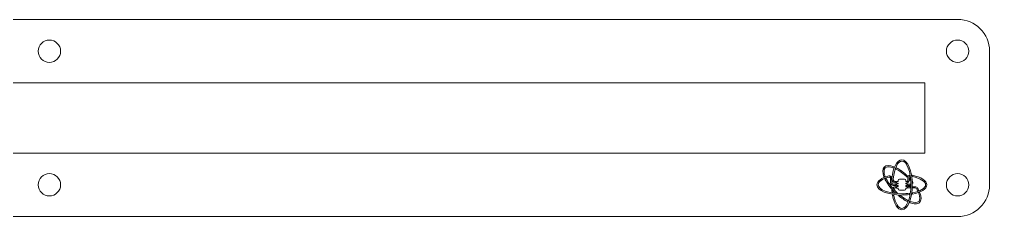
# Model space of a CAD drawing. Header units: inches. Extents: x 3 to 297, y -35 to -5.
# Drawn here: x 145.4 to 297.2, y -35.5 to -4.5 of the extents above; entities that cross this region are included whole.
import ezdxf

# ---------------------------------------------------------------- set-up
doc = ezdxf.new("R2010")
doc.units = ezdxf.units.IN
doc.header["$MEASUREMENT"] = 0
doc.layers.add('Calque 1', color=7, linetype='Continuous')

# ---------------------------------------------------------------- blocks, each defined once
blk = doc.blocks.new('block 10')
at = {"layer": 'Calque 1', "lineweight": 0}
blk.add_open_spline([(151.81, -9.53), (151.81, -8.56), (151.03, -7.78), (150.06, -7.78), (149.1, -7.78), (148.31, -8.56), (148.31, -9.53), (148.31, -10.5), (149.1, -11.28), (150.06, -11.28), (151.03, -11.28), (151.81, -10.5), (151.81, -9.53), (151.81, -9.53), (151.81, -9.53), (151.81, -9.53)], degree=3, knots=[0, 0, 0, 0, 1, 1, 1, 2, 2, 2, 3, 3, 3, 4, 4, 4, 5, 5, 5, 5], dxfattribs=at)
blk = doc.blocks.new('block 11')
at = {"layer": 'Calque 1', "lineweight": 0}
blk.add_open_spline([(293.93, -9.53), (293.93, -8.56), (293.15, -7.78), (292.18, -7.78), (291.22, -7.78), (290.43, -8.56), (290.43, -9.53), (290.43, -10.5), (291.22, -11.28), (292.18, -11.28), (293.15, -11.28), (293.93, -10.5), (293.93, -9.53), (293.93, -9.53), (293.93, -9.53), (293.93, -9.53)], degree=3, knots=[0, 0, 0, 0, 1, 1, 1, 2, 2, 2, 3, 3, 3, 4, 4, 4, 5, 5, 5, 5], dxfattribs=at)
blk = doc.blocks.new('block 13')
at = {"layer": 'Calque 1', "lineweight": 0}
blk.add_open_spline([(151.81, -30.47), (151.81, -31.44), (151.03, -32.22), (150.06, -32.22), (149.1, -32.22), (148.31, -31.44), (148.31, -30.47), (148.31, -29.5), (149.1, -28.72), (150.06, -28.72), (151.03, -28.72), (151.81, -29.5), (151.81, -30.47), (151.81, -30.47), (151.81, -30.47), (151.81, -30.47)], degree=3, knots=[0, 0, 0, 0, 1, 1, 1, 2, 2, 2, 3, 3, 3, 4, 4, 4, 5, 5, 5, 5], dxfattribs=at)
blk = doc.blocks.new('block 14')
at = {"layer": 'Calque 1', "lineweight": 0}
blk.add_open_spline([(293.93, -30.47), (293.93, -31.44), (293.15, -32.22), (292.18, -32.22), (291.22, -32.22), (290.43, -31.44), (290.43, -30.47), (290.43, -29.5), (291.22, -28.72), (292.18, -28.72), (293.15, -28.72), (293.93, -29.5), (293.93, -30.47), (293.93, -30.47), (293.93, -30.47), (293.93, -30.47)], degree=3, knots=[0, 0, 0, 0, 1, 1, 1, 2, 2, 2, 3, 3, 3, 4, 4, 4, 5, 5, 5, 5], dxfattribs=at)
blk = doc.blocks.new('block 16')
at = {"layer": 'Calque 1', "lineweight": 0}
blk.add_open_spline([(2.82, -30.47), (2.82, -33.23), (5.05, -35.47), (7.82, -35.47), (7.82, -35.47), (292.18, -35.47), (292.18, -35.47), (294.95, -35.47), (297.18, -33.23), (297.18, -30.47), (297.18, -30.47), (297.18, -9.53), (297.18, -9.53), (297.18, -6.77), (294.95, -4.53), (292.18, -4.53), (292.18, -4.53), (7.82, -4.53), (7.82, -4.53), (5.05, -4.53), (2.82, -6.77), (2.82, -9.53), (2.82, -9.53), (2.82, -9.53), (2.82, -9.53), (2.82, -9.53), (2.82, -30.47), (2.82, -30.47)], degree=3, knots=[0, 0, 0, 0, 1, 1, 1, 2, 2, 2, 3, 3, 3, 4, 4, 4, 5, 5, 5, 6, 6, 6, 7, 7, 7, 8, 8, 8, 9, 9, 9, 9], dxfattribs=at)
blk = doc.blocks.new('block 30')
at = {"layer": 'Calque 1', "lineweight": 0}
blk.add_open_spline([(38.9, -14.5), (38.9, -14.5), (38.9, -15.86), (38.9, -15.86), (38.9, -15.86), (23.62, -15.86), (23.62, -15.86), (23.17, -15.86), (22.8, -16.22), (22.8, -16.67), (22.8, -17.12), (23.17, -17.48), (23.62, -17.48), (23.62, -17.48), (38.9, -17.48), (38.9, -17.48), (38.9, -17.48), (38.9, -19.16), (38.9, -19.16), (38.9, -19.16), (34.16, -19.16), (34.16, -19.16), (33.89, -18.74), (33.42, -18.46), (32.89, -18.46), (32.89, -18.46), (29.4, -18.46), (29.4, -18.46), (28.87, -18.46), (28.4, -18.74), (28.13, -19.16), (28.13, -19.16), (23.62, -19.16), (23.62, -19.16), (23.17, -19.16), (22.8, -19.52), (22.8, -19.97), (22.8, -20.42), (23.17, -20.78), (23.62, -20.78), (23.62, -20.78), (28.13, -20.78), (28.13, -20.78), (28.4, -21.2), (28.87, -21.48), (29.4, -21.48), (29.4, -21.48), (32.89, -21.48), (32.89, -21.48), (33.42, -21.48), (33.89, -21.2), (34.16, -20.78), (34.16, -20.78), (38.9, -20.78), (38.9, -20.78), (38.9, -20.78), (38.9, -22.46), (38.9, -22.46), (38.9, -22.46), (23.62, -22.46), (23.62, -22.46), (23.17, -22.46), (22.8, -22.82), (22.8, -23.27), (22.8, -23.72), (23.17, -24.08), (23.62, -24.08), (23.62, -24.08), (38.9, -24.08), (38.9, -24.08), (38.9, -24.08), (38.9, -25.5), (38.9, -25.5), (38.9, -25.5), (287.06, -25.5), (287.06, -25.5), (287.06, -25.5), (287.06, -14.5), (287.06, -14.5), (287.06, -14.5), (38.9, -14.5), (38.9, -14.5), (38.9, -14.5), (38.9, -14.5), (38.9, -14.5)], degree=3, knots=[0, 0, 0, 0, 1, 1, 1, 2, 2, 2, 3, 3, 3, 4, 4, 4, 5, 5, 5, 6, 6, 6, 7, 7, 7, 8, 8, 8, 9, 9, 9, 10, 10, 10, 11, 11, 11, 12, 12, 12, 13, 13, 13, 14, 14, 14, 15, 15, 15, 16, 16, 16, 17, 17, 17, 18, 18, 18, 19, 19, 19, 20, 20, 20, 21, 21, 21, 22, 22, 22, 23, 23, 23, 24, 24, 24, 25, 25, 25, 26, 26, 26, 27, 27, 27, 28, 28, 28, 28], dxfattribs=at)
blk = doc.blocks.new('block 35')
at = {"layer": 'Calque 1', "lineweight": 0}
blk.add_open_spline([(286.27, -31.73), (286.21, -31.75), (286.15, -31.77), (286.09, -31.8), (286.31, -32.39), (286.32, -32.86), (286.09, -33.09), (285.85, -33.33), (285.38, -33.33), (284.78, -33.09), (284.76, -33.16), (284.74, -33.22), (284.71, -33.28), (285.04, -33.41), (285.33, -33.47), (285.57, -33.47), (285.85, -33.47), (286.07, -33.39), (286.23, -33.24), (286.52, -32.94), (286.53, -32.4), (286.27, -31.73)], degree=3, knots=[0, 0, 0, 0, 1, 1, 1, 2, 2, 2, 3, 3, 3, 4, 4, 4, 5, 5, 5, 6, 6, 6, 7, 7, 7, 7], dxfattribs=at)
blk = doc.blocks.new('block 36')
at = {"layer": 'Calque 1', "lineweight": 0}
blk.add_open_spline([(284.4, -30.8), (284.4, -30.8), (284.4, -30.92), (284.4, -30.92), (284.4, -30.94), (284.4, -30.95), (284.4, -30.96), (284.4, -30.96), (284.77, -30.96), (284.77, -30.96), (284.77, -30.9), (284.77, -30.83), (284.77, -30.76), (284.77, -30.76), (284.39, -30.76), (284.39, -30.76), (284.4, -30.78), (284.4, -30.79), (284.4, -30.8)], degree=3, knots=[0, 0, 0, 0, 1, 1, 1, 2, 2, 2, 3, 3, 3, 4, 4, 4, 5, 5, 5, 6, 6, 6, 6], dxfattribs=at)
blk = doc.blocks.new('block 37')
at = {"layer": 'Calque 1', "lineweight": 0}
blk.add_open_spline([(284.78, -30.36), (284.77, -30.37), (284.76, -30.37), (284.74, -30.37), (284.74, -30.37), (284.39, -30.37), (284.39, -30.37), (284.4, -30.38), (284.4, -30.39), (284.4, -30.41), (284.4, -30.41), (284.4, -30.53), (284.4, -30.53), (284.4, -30.54), (284.4, -30.55), (284.39, -30.57), (284.39, -30.57), (284.74, -30.57), (284.74, -30.57), (284.76, -30.57), (284.77, -30.56), (284.78, -30.56), (284.78, -30.53), (284.78, -30.5), (284.78, -30.47), (284.78, -30.43), (284.78, -30.4), (284.78, -30.36)], degree=3, knots=[0, 0, 0, 0, 1, 1, 1, 2, 2, 2, 3, 3, 3, 4, 4, 4, 5, 5, 5, 6, 6, 6, 7, 7, 7, 8, 8, 8, 9, 9, 9, 9], dxfattribs=at)
blk = doc.blocks.new('block 38')
at = {"layer": 'Calque 1', "lineweight": 0}
blk.add_open_spline([(285.14, -29.93), (285.15, -30.05), (285.15, -30.16), (285.15, -30.28), (285.2, -30.17), (285.19, -30.04), (285.14, -29.93)], degree=3, knots=[0, 0, 0, 0, 1, 1, 1, 2, 2, 2, 2], dxfattribs=at)
blk = doc.blocks.new('block 39')
at = {"layer": 'Calque 1', "lineweight": 0}
blk.add_open_spline([(284.36, -29.1), (283.77, -28.54), (283.16, -28.11), (282.6, -27.83), (282.58, -27.89), (282.55, -27.95), (282.53, -28.02), (283.09, -28.3), (283.7, -28.74), (284.29, -29.3), (284.3, -29.23), (284.32, -29.16), (284.36, -29.1)], degree=3, knots=[0, 0, 0, 0, 1, 1, 1, 2, 2, 2, 3, 3, 3, 4, 4, 4, 4], dxfattribs=at)
blk = doc.blocks.new('block 40')
at = {"layer": 'Calque 1', "lineweight": 0}
blk.add_open_spline([(284.68, -29.69), (284.7, -29.72), (284.73, -29.75), (284.75, -29.78), (284.74, -29.67), (284.73, -29.56), (284.72, -29.45), (284.71, -29.44), (284.69, -29.42), (284.68, -29.4), (284.68, -29.4), (284.68, -29.69), (284.68, -29.69)], degree=3, knots=[0, 0, 0, 0, 1, 1, 1, 2, 2, 2, 3, 3, 3, 4, 4, 4, 4], dxfattribs=at)
blk = doc.blocks.new('block 41')
at = {"layer": 'Calque 1', "lineweight": 0}
blk.add_open_spline([(281.35, -27.67), (281.57, -27.67), (281.85, -27.73), (282.15, -27.85), (282.17, -27.79), (282.19, -27.72), (282.22, -27.66), (281.55, -27.4), (281, -27.39), (280.69, -27.7), (280.39, -28.01), (280.39, -28.57), (280.66, -29.24), (280.72, -29.21), (280.78, -29.19), (280.85, -29.16), (280.61, -28.58), (280.59, -28.09), (280.84, -27.84), (280.96, -27.72), (281.13, -27.67), (281.35, -27.67)], degree=3, knots=[0, 0, 0, 0, 1, 1, 1, 2, 2, 2, 3, 3, 3, 4, 4, 4, 5, 5, 5, 6, 6, 6, 7, 7, 7, 7], dxfattribs=at)
blk = doc.blocks.new('block 42')
at = {"layer": 'Calque 1', "lineweight": 0}
blk.add_open_spline([(285.06, -28.99), (285.06, -28.99), (285.06, -28.99), (285.07, -28.99), (285.07, -28.99), (285.07, -28.99), (285.07, -28.99), (285.06, -28.99), (285.06, -28.99), (285.06, -28.99)], degree=3, knots=[0, 0, 0, 0, 1, 1, 1, 2, 2, 2, 3, 3, 3, 3], dxfattribs=at)
blk = doc.blocks.new('block 43')
at = {"layer": 'Calque 1', "lineweight": 0}
blk.add_open_spline([(285.07, -28.99), (285.08, -29.06), (285.09, -29.13), (285.1, -29.2), (285.1, -29.2), (285.1, -29.2), (285.1, -29.2), (286.35, -29.45), (287.17, -29.94), (287.17, -30.47), (287.17, -31.01), (286.34, -31.49), (285.14, -31.72), (285.14, -31.72), (285.14, -31.72), (285.14, -31.72), (285.13, -31.8), (285.12, -31.87), (285.11, -31.94), (286.46, -31.69), (287.37, -31.13), (287.37, -30.47), (287.37, -29.82), (286.48, -29.25), (285.07, -28.99)], degree=3, knots=[0, 0, 0, 0, 1, 1, 1, 2, 2, 2, 3, 3, 3, 4, 4, 4, 5, 5, 5, 6, 6, 6, 7, 7, 7, 8, 8, 8, 8], dxfattribs=at)
blk = doc.blocks.new('block 44')
at = {"layer": 'Calque 1', "lineweight": 0}
blk.add_open_spline([(279.75, -30.47), (279.75, -30), (280.4, -29.55), (281.45, -29.28), (281.46, -29.28), (281.48, -29.28), (281.5, -29.28), (281.54, -29.28), (281.59, -29.29), (281.62, -29.32), (281.67, -29.36), (281.7, -29.42), (281.7, -29.49), (281.7, -29.49), (281.7, -30.16), (281.7, -30.16), (281.7, -30.27), (281.74, -30.37), (281.82, -30.45), (281.89, -30.52), (281.99, -30.57), (282.1, -30.57), (282.1, -30.57), (282.53, -30.57), (282.53, -30.57), (282.52, -30.55), (282.52, -30.54), (282.52, -30.53), (282.52, -30.53), (282.52, -30.41), (282.52, -30.41), (282.52, -30.4), (282.52, -30.38), (282.53, -30.37), (282.53, -30.37), (282.1, -30.37), (282.1, -30.37), (282.05, -30.37), (281.99, -30.35), (281.96, -30.31), (281.92, -30.27), (281.9, -30.22), (281.9, -30.16), (281.9, -30.16), (281.9, -29.92), (281.9, -29.92), (281.83, -29.8), (281.79, -29.65), (281.81, -29.5), (281.81, -29.42), (281.82, -29.34), (281.83, -29.26), (281.81, -29.22), (281.78, -29.19), (281.75, -29.17), (281.65, -29.09), (281.52, -29.06), (281.4, -29.09), (280.24, -29.38), (279.55, -29.9), (279.55, -30.47), (279.55, -31.37), (281.27, -32.08), (283.46, -32.08), (283.88, -32.08), (284.27, -32.05), (284.64, -32.01), (284.66, -31.94), (284.67, -31.87), (284.68, -31.8), (284.3, -31.85), (283.89, -31.88), (283.46, -31.88), (281.45, -31.88), (279.75, -31.23), (279.75, -30.47)], degree=3, knots=[0, 0, 0, 0, 1, 1, 1, 2, 2, 2, 3, 3, 3, 4, 4, 4, 5, 5, 5, 6, 6, 6, 7, 7, 7, 8, 8, 8, 9, 9, 9, 10, 10, 10, 11, 11, 11, 12, 12, 12, 13, 13, 13, 14, 14, 14, 15, 15, 15, 16, 16, 16, 17, 17, 17, 18, 18, 18, 19, 19, 19, 20, 20, 20, 21, 21, 21, 22, 22, 22, 23, 23, 23, 24, 24, 24, 25, 25, 25, 25], dxfattribs=at)
blk = doc.blocks.new('block 45')
at = {"layer": 'Calque 1', "lineweight": 0}
blk.add_open_spline([(284.35, -29.89), (284.38, -29.92), (284.4, -29.97), (284.4, -30.01), (284.4, -30.01), (284.4, -30.1), (284.4, -30.1), (284.51, -30.03), (284.58, -29.91), (284.58, -29.77), (284.58, -29.77), (284.58, -29.36), (284.58, -29.36), (284.58, -29.3), (284.61, -29.24), (284.66, -29.2), (284.67, -29.19), (284.68, -29.18), (284.69, -29.18), (284.68, -29.11), (284.67, -29.04), (284.66, -28.97), (284.61, -28.99), (284.56, -29.01), (284.52, -29.05), (284.43, -29.13), (284.38, -29.24), (284.38, -29.36), (284.38, -29.36), (284.38, -29.77), (284.38, -29.77), (284.38, -29.81), (284.37, -29.85), (284.35, -29.89), (284.35, -29.89), (284.35, -29.89), (284.35, -29.89)], degree=3, knots=[0, 0, 0, 0, 1, 1, 1, 2, 2, 2, 3, 3, 3, 4, 4, 4, 5, 5, 5, 6, 6, 6, 7, 7, 7, 8, 8, 8, 9, 9, 9, 10, 10, 10, 11, 11, 11, 12, 12, 12, 12], dxfattribs=at)
blk = doc.blocks.new('block 46')
at = {"layer": 'Calque 1', "lineweight": 0}
blk.add_open_spline([(285.74, -31.08), (285.8, -31.2), (285.86, -31.31), (285.92, -31.42), (285.98, -31.4), (286.05, -31.37), (286.11, -31.35), (286.05, -31.23), (285.98, -31.11), (285.91, -30.98), (285.83, -30.85), (285.68, -30.77), (285.53, -30.77), (285.53, -30.77), (285.16, -30.77), (285.16, -30.77), (285.15, -30.83), (285.15, -30.9), (285.15, -30.97), (285.15, -30.97), (285.53, -30.97), (285.53, -30.97), (285.61, -30.96), (285.69, -31.01), (285.74, -31.08)], degree=3, knots=[0, 0, 0, 0, 1, 1, 1, 2, 2, 2, 3, 3, 3, 4, 4, 4, 5, 5, 5, 6, 6, 6, 7, 7, 7, 8, 8, 8, 8], dxfattribs=at)
blk = doc.blocks.new('block 47')
at = {"layer": 'Calque 1', "lineweight": 0}
blk.add_open_spline([(281.9, -31.3), (281.89, -31.35), (281.89, -31.39), (281.9, -31.43), (281.91, -31.51), (281.91, -31.58), (281.92, -31.65), (281.99, -31.67), (282.06, -31.68), (282.13, -31.69), (282.12, -31.63), (282.12, -31.58), (282.11, -31.53), (282.04, -31.45), (281.97, -31.38), (281.9, -31.3)], degree=3, knots=[0, 0, 0, 0, 1, 1, 1, 2, 2, 2, 3, 3, 3, 4, 4, 4, 5, 5, 5, 5], dxfattribs=at)
blk = doc.blocks.new('block 48')
at = {"layer": 'Calque 1', "lineweight": 0}
blk.add_open_spline([(282.52, -30.92), (282.52, -30.92), (282.52, -30.8), (282.52, -30.8), (282.52, -30.79), (282.52, -30.78), (282.52, -30.76), (282.52, -30.76), (282.5, -30.76), (282.5, -30.76), (282.35, -30.76), (282.2, -30.82), (282.09, -30.93), (282.13, -30.98), (282.17, -31.03), (282.22, -31.08), (282.3, -31), (282.4, -30.96), (282.5, -30.96), (282.5, -30.96), (282.52, -30.96), (282.52, -30.96), (282.52, -30.95), (282.52, -30.94), (282.52, -30.92)], degree=3, knots=[0, 0, 0, 0, 1, 1, 1, 2, 2, 2, 3, 3, 3, 4, 4, 4, 5, 5, 5, 6, 6, 6, 7, 7, 7, 8, 8, 8, 8], dxfattribs=at)
blk = doc.blocks.new('block 49')
at = {"layer": 'Calque 1', "lineweight": 0}
blk.add_open_spline([(282.46, -31.47), (281.82, -30.82), (281.32, -30.13), (281.01, -29.52), (280.94, -29.54), (280.88, -29.56), (280.81, -29.59), (281.13, -30.22), (281.65, -30.93), (282.32, -31.61), (282.36, -31.65), (282.4, -31.69), (282.45, -31.73), (282.55, -31.74), (282.66, -31.75), (282.77, -31.76), (282.67, -31.67), (282.56, -31.57), (282.46, -31.47)], degree=3, knots=[0, 0, 0, 0, 1, 1, 1, 2, 2, 2, 3, 3, 3, 4, 4, 4, 5, 5, 5, 6, 6, 6, 6], dxfattribs=at)
blk = doc.blocks.new('block 50')
at = {"layer": 'Calque 1', "lineweight": 0}
blk.add_open_spline([(284.41, -32.92), (284.03, -32.74), (283.64, -32.48), (283.25, -32.17), (283.14, -32.17), (283.03, -32.16), (282.92, -32.16), (283.4, -32.56), (283.88, -32.88), (284.34, -33.11), (284.36, -33.05), (284.39, -32.99), (284.41, -32.92)], degree=3, knots=[0, 0, 0, 0, 1, 1, 1, 2, 2, 2, 3, 3, 3, 4, 4, 4, 4], dxfattribs=at)
blk = doc.blocks.new('block 51')
at = {"layer": 'Calque 1', "lineweight": 0}
blk.add_open_spline([(283.46, -26.56), (282.71, -26.56), (282.08, -27.74), (281.9, -29.51), (281.88, -29.68), (281.94, -29.85), (282.05, -29.98), (282.17, -30.11), (282.33, -30.18), (282.5, -30.18), (282.5, -30.18), (282.53, -30.18), (282.53, -30.18), (282.52, -30.16), (282.52, -30.15), (282.52, -30.13), (282.52, -30.13), (282.52, -30.01), (282.52, -30.01), (282.52, -30), (282.52, -29.99), (282.52, -29.98), (282.52, -29.98), (282.5, -29.98), (282.5, -29.98), (282.39, -29.98), (282.28, -29.93), (282.2, -29.84), (282.12, -29.76), (282.08, -29.64), (282.1, -29.53), (282.26, -27.92), (282.83, -26.76), (283.46, -26.76), (284.23, -26.76), (284.88, -28.46), (284.88, -30.47), (284.88, -32.48), (284.23, -34.18), (283.46, -34.18), (282.94, -34.18), (282.45, -33.36), (282.21, -32.15), (282.14, -32.14), (282.07, -32.13), (282, -32.12), (282.25, -33.5), (282.81, -34.38), (283.46, -34.38), (284.37, -34.38), (285.08, -32.66), (285.08, -30.47), (285.07, -28.28), (284.37, -26.56), (283.46, -26.56)], degree=3, knots=[0, 0, 0, 0, 1, 1, 1, 2, 2, 2, 3, 3, 3, 4, 4, 4, 5, 5, 5, 6, 6, 6, 7, 7, 7, 8, 8, 8, 9, 9, 9, 10, 10, 10, 11, 11, 11, 12, 12, 12, 13, 13, 13, 14, 14, 14, 15, 15, 15, 16, 16, 16, 17, 17, 17, 18, 18, 18, 18], dxfattribs=at)
blk = doc.blocks.new('block 52')
at = {"layer": 'Calque 1', "lineweight": 0}
blk.add_open_spline([(284.29, -29.96), (284.27, -29.95), (284.26, -29.94), (284.24, -29.94), (284.24, -29.94), (284.12, -29.94), (284.12, -29.94), (284.12, -29.94), (284.06, -29.94), (284.06, -29.94), (284.06, -29.94), (284.06, -29.82), (284.06, -29.82), (284.06, -29.7), (283.97, -29.61), (283.85, -29.61), (283.85, -29.61), (283.07, -29.61), (283.07, -29.61), (282.96, -29.61), (282.86, -29.7), (282.86, -29.82), (282.86, -29.82), (282.86, -29.94), (282.86, -29.94), (282.86, -29.94), (282.81, -29.94), (282.81, -29.94), (282.81, -29.94), (282.69, -29.94), (282.69, -29.94), (282.67, -29.94), (282.65, -29.95), (282.64, -29.96), (282.62, -29.97), (282.62, -29.99), (282.62, -30.01), (282.62, -30.01), (282.62, -30.07), (282.62, -30.07), (282.62, -30.07), (282.62, -30.13), (282.62, -30.13), (282.62, -30.15), (282.62, -30.17), (282.64, -30.18), (282.65, -30.19), (282.67, -30.2), (282.69, -30.2), (282.69, -30.2), (282.81, -30.2), (282.81, -30.2), (282.81, -30.2), (282.86, -30.2), (282.86, -30.2), (282.86, -30.2), (282.86, -30.33), (282.86, -30.33), (282.86, -30.33), (282.81, -30.33), (282.81, -30.33), (282.81, -30.33), (282.69, -30.33), (282.69, -30.33), (282.67, -30.33), (282.65, -30.34), (282.64, -30.35), (282.62, -30.37), (282.62, -30.38), (282.62, -30.41), (282.62, -30.41), (282.62, -30.46), (282.62, -30.46), (282.62, -30.46), (282.62, -30.52), (282.62, -30.52), (282.62, -30.54), (282.62, -30.56), (282.64, -30.57), (282.65, -30.59), (282.67, -30.59), (282.69, -30.59), (282.69, -30.59), (282.81, -30.59), (282.81, -30.59), (282.81, -30.59), (282.86, -30.59), (282.86, -30.59), (282.86, -30.59), (282.86, -30.73), (282.86, -30.73), (282.86, -30.73), (282.81, -30.73), (282.81, -30.73), (282.81, -30.73), (282.69, -30.73), (282.69, -30.73), (282.67, -30.73), (282.65, -30.74), (282.64, -30.75), (282.62, -30.76), (282.62, -30.78), (282.62, -30.8), (282.62, -30.8), (282.62, -30.86), (282.62, -30.86), (282.62, -30.86), (282.62, -30.92), (282.62, -30.92), (282.62, -30.94), (282.62, -30.96), (282.64, -30.97), (282.65, -30.98), (282.67, -30.99), (282.69, -30.99), (282.69, -30.99), (282.81, -30.99), (282.81, -30.99), (282.81, -30.99), (282.86, -30.99), (282.86, -30.99), (282.86, -30.99), (282.86, -31.11), (282.86, -31.11), (282.86, -31.23), (282.96, -31.32), (283.07, -31.32), (283.07, -31.32), (283.85, -31.32), (283.85, -31.32), (283.97, -31.32), (284.06, -31.23), (284.06, -31.11), (284.06, -31.11), (284.06, -30.99), (284.06, -30.99), (284.06, -30.99), (284.12, -30.99), (284.12, -30.99), (284.12, -30.99), (284.24, -30.99), (284.24, -30.99), (284.26, -30.99), (284.27, -30.98), (284.29, -30.97), (284.3, -30.96), (284.31, -30.94), (284.31, -30.92), (284.31, -30.92), (284.31, -30.86), (284.31, -30.86), (284.31, -30.86), (284.31, -30.8), (284.31, -30.8), (284.31, -30.78), (284.3, -30.76), (284.29, -30.75), (284.27, -30.74), (284.26, -30.73), (284.24, -30.73), (284.24, -30.73), (284.12, -30.73), (284.12, -30.73), (284.12, -30.73), (284.06, -30.73), (284.06, -30.73), (284.06, -30.73), (284.06, -30.59), (284.06, -30.59), (284.06, -30.59), (284.12, -30.59), (284.12, -30.59), (284.12, -30.59), (284.24, -30.59), (284.24, -30.59), (284.26, -30.59), (284.27, -30.59), (284.29, -30.57), (284.3, -30.56), (284.31, -30.54), (284.31, -30.52), (284.31, -30.52), (284.31, -30.46), (284.31, -30.46), (284.31, -30.46), (284.31, -30.41), (284.31, -30.41), (284.31, -30.38), (284.3, -30.37), (284.29, -30.35), (284.27, -30.34), (284.26, -30.33), (284.24, -30.33), (284.24, -30.33), (284.12, -30.33), (284.12, -30.33), (284.12, -30.33), (284.06, -30.33), (284.06, -30.33), (284.06, -30.33), (284.06, -30.2), (284.06, -30.2), (284.06, -30.2), (284.12, -30.2), (284.12, -30.2), (284.12, -30.2), (284.24, -30.2), (284.24, -30.2), (284.26, -30.2), (284.27, -30.19), (284.29, -30.18), (284.3, -30.17), (284.31, -30.15), (284.31, -30.13), (284.31, -30.13), (284.31, -30.07), (284.31, -30.07), (284.31, -30.07), (284.31, -30.01), (284.31, -30.01), (284.31, -29.99), (284.3, -29.98), (284.29, -29.96)], degree=3, knots=[0, 0, 0, 0, 1, 1, 1, 2, 2, 2, 3, 3, 3, 4, 4, 4, 5, 5, 5, 6, 6, 6, 7, 7, 7, 8, 8, 8, 9, 9, 9, 10, 10, 10, 11, 11, 11, 12, 12, 12, 13, 13, 13, 14, 14, 14, 15, 15, 15, 16, 16, 16, 17, 17, 17, 18, 18, 18, 19, 19, 19, 20, 20, 20, 21, 21, 21, 22, 22, 22, 23, 23, 23, 24, 24, 24, 25, 25, 25, 26, 26, 26, 27, 27, 27, 28, 28, 28, 29, 29, 29, 30, 30, 30, 31, 31, 31, 32, 32, 32, 33, 33, 33, 34, 34, 34, 35, 35, 35, 36, 36, 36, 37, 37, 37, 38, 38, 38, 39, 39, 39, 40, 40, 40, 41, 41, 41, 42, 42, 42, 43, 43, 43, 44, 44, 44, 45, 45, 45, 46, 46, 46, 47, 47, 47, 48, 48, 48, 49, 49, 49, 50, 50, 50, 51, 51, 51, 52, 52, 52, 53, 53, 53, 54, 54, 54, 55, 55, 55, 56, 56, 56, 57, 57, 57, 58, 58, 58, 59, 59, 59, 60, 60, 60, 61, 61, 61, 62, 62, 62, 63, 63, 63, 64, 64, 64, 65, 65, 65, 66, 66, 66, 67, 67, 67, 68, 68, 68, 69, 69, 69, 70, 70, 70, 71, 71, 71, 72, 72, 72, 73, 73, 73, 74, 74, 74, 74], dxfattribs=at)

msp = doc.modelspace()

# ---------------------------------------------------------------- block references
at = {"layer": 'Calque 1'}
for name in ['block 16', 'block 10', 'block 11', 'block 30', 'block 51', 'block 13', 'block 41', 'block 39', 'block 14', 'block 44', 'block 49', 'block 52', 'block 45', 'block 40', 'block 42', 'block 43', 'block 38', 'block 47', 'block 48', 'block 37', 'block 36', 'block 35', 'block 46', 'block 50']:
    msp.add_blockref(name, (0, 0), dxfattribs=at)

doc.saveas('drawing.dxf')
